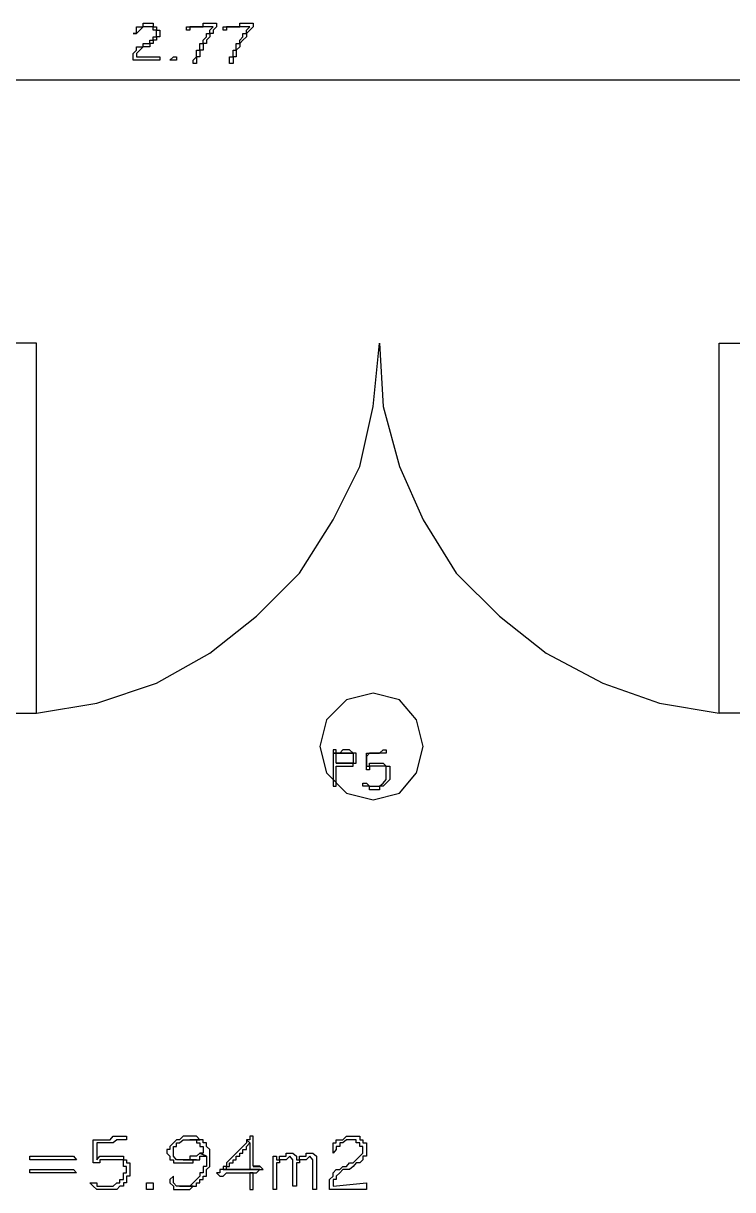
# Model space of a CAD drawing. Header units: millimetres. Extents: x -518.8 to -461.2, y 3.5 to 44.2.
# Drawn here: x -493.014 to -491.658, y 24.171 to 26.4 of the extents above; entities that cross this region are included whole.
import ezdxf

# ---------------------------------------------------------------- set-up
doc = ezdxf.new("R2010")
doc.units = ezdxf.units.MM
doc.header["$MEASUREMENT"] = 0
for name, color, linetype in [('10', 10, 'Continuous'), ('16', 16, 'Continuous'), ('6', 6, 'Continuous'), ('MYSOLIDS', 7, 'Continuous')]:
    doc.layers.add(name, color=color, linetype=linetype)

msp = doc.modelspace()

# ---------------------------------------------------------------- linework, layer by layer
at = {"layer": '10'}
for points in [[(-493.0391, 25.0819), (-492.9887, 25.0819), (-492.9887, 25.7887), (-493.0391, 25.7887), (-493.0391, 25.0819)], [(-491.6324, 25.0819), (-491.6835, 25.0819), (-491.6835, 25.7887), (-491.6324, 25.7887), (-491.6324, 25.0819)]]:
    msp.add_lwpolyline(points, dxfattribs=at)
at = {"layer": '16'}
msp.add_lwpolyline([(-494.1346, 26.2917), (-491.2572, 26.2917)], dxfattribs=at)
at = {"layer": '6'}
for points in [[(-492.9887, 25.0819), (-492.8737, 25.1007), (-492.7594, 25.1391), (-492.6572, 25.1962), (-492.5684, 25.2669), (-492.4857, 25.3496), (-492.4218, 25.4511), (-492.3707, 25.5533), (-492.3451, 25.6676), (-492.3331, 25.7887)], [(-492.3331, 25.7887), (-492.3263, 25.6676), (-492.2948, 25.5533), (-492.2496, 25.4511), (-492.1865, 25.3496), (-492.1038, 25.2669), (-492.0143, 25.1962), (-491.906, 25.1391), (-491.7978, 25.1007), (-491.6835, 25.0819)], [(-492.2496, 25.018), (-492.2624, 25.0691), (-492.2948, 25.1075), (-492.3451, 25.1203), (-492.3963, 25.1075), (-492.4346, 25.0691), (-492.4474, 25.018), (-492.4346, 24.9676), (-492.3963, 24.9293), (-492.3451, 24.9165), (-492.2948, 24.9293), (-492.2624, 24.9676), (-492.2496, 25.018)]]:
    msp.add_lwpolyline(points, dxfattribs=at)
at = {"layer": 'MYSOLIDS'}
for points in [[(-492.7978, 26.336), (-492.7527, 26.336), (-492.7527, 26.336), (-492.7527, 26.336), (-492.7527, 26.3293), (-492.7527, 26.3293), (-492.7527, 26.3293), (-492.7527, 26.3293), (-492.7594, 26.3293), (-492.7594, 26.3293), (-492.7978, 26.3293), (-492.7978, 26.3293), (-492.7978, 26.3293), (-492.8038, 26.3293), (-492.8038, 26.3293), (-492.8038, 26.3293), (-492.8038, 26.3293), (-492.8038, 26.3293), (-492.8038, 26.3293), (-492.8038, 26.336), (-492.8038, 26.336), (-492.8038, 26.3421), (-492.8038, 26.3421), (-492.8038, 26.3421), (-492.7978, 26.3488), (-492.7978, 26.3488), (-492.7978, 26.3548), (-492.791, 26.3548), (-492.791, 26.3548), (-492.791, 26.3548), (-492.785, 26.3548), (-492.785, 26.3616), (-492.7782, 26.3616), (-492.7782, 26.3616), (-492.7722, 26.3616), (-492.7722, 26.3676), (-492.7654, 26.3676), (-492.7654, 26.3676), (-492.7654, 26.3676), (-492.7654, 26.3744), (-492.7594, 26.3744), (-492.7594, 26.3744), (-492.7594, 26.3804), (-492.7594, 26.3804), (-492.7594, 26.3872), (-492.7594, 26.3872), (-492.7654, 26.3872), (-492.7654, 26.3932), (-492.7654, 26.3932), (-492.7722, 26.3932), (-492.7722, 26.3932), (-492.7782, 26.3932), (-492.7782, 26.3932), (-492.785, 26.3932), (-492.785, 26.3932), (-492.785, 26.3932), (-492.791, 26.3872), (-492.791, 26.3872), (-492.791, 26.3872), (-492.791, 26.3872), (-492.7978, 26.3804), (-492.7978, 26.3804), (-492.7978, 26.3804), (-492.7978, 26.3804), (-492.7978, 26.3804), (-492.7978, 26.3804), (-492.8038, 26.3804), (-492.8038, 26.3804), (-492.7978, 26.3804), (-492.7978, 26.3872), (-492.7978, 26.3872), (-492.7978, 26.3932), (-492.7978, 26.3932), (-492.791, 26.3932), (-492.791, 26.3932), (-492.785, 26.3932), (-492.785, 26.4), (-492.785, 26.4), (-492.7782, 26.4), (-492.7782, 26.4), (-492.7782, 26.4), (-492.7722, 26.4), (-492.7654, 26.4), (-492.7654, 26.4), (-492.7654, 26.3932), (-492.7594, 26.3932), (-492.7594, 26.3932), (-492.7594, 26.3932), (-492.7594, 26.3872), (-492.7527, 26.3872), (-492.7527, 26.3804), (-492.7527, 26.3804), (-492.7527, 26.3804), (-492.7527, 26.3744), (-492.7594, 26.3744), (-492.7594, 26.3676), (-492.7594, 26.3676), (-492.7594, 26.3676), (-492.7654, 26.3676), (-492.7654, 26.3616), (-492.7654, 26.3616), (-492.7722, 26.3616), (-492.7722, 26.3548), (-492.7782, 26.3548), (-492.7782, 26.3548), (-492.785, 26.3548), (-492.785, 26.3548), (-492.791, 26.3488), (-492.791, 26.3488), (-492.791, 26.3488), (-492.7978, 26.3421), (-492.7978, 26.3421), (-492.7978, 26.3421), (-492.7978, 26.336), (-492.7978, 26.336), (-492.7978, 26.336), (-492.7978, 26.336), (-492.7978, 26.336)], [(-492.6955, 26.3932), (-492.6955, 26.3932), (-492.6955, 26.3932), (-492.6955, 26.3872), (-492.6955, 26.3872), (-492.6955, 26.3872), (-492.6955, 26.3872), (-492.7023, 26.3872), (-492.7023, 26.3872), (-492.7023, 26.3872), (-492.7023, 26.3872), (-492.7023, 26.3872), (-492.7023, 26.3932), (-492.7023, 26.3932), (-492.7023, 26.3932), (-492.6955, 26.3932), (-492.6955, 26.3932), (-492.6955, 26.3932), (-492.6895, 26.3932), (-492.6827, 26.3932), (-492.6827, 26.3932), (-492.6767, 26.3932), (-492.6767, 26.3932), (-492.6699, 26.3932), (-492.6699, 26.4), (-492.6639, 26.4), (-492.6639, 26.4), (-492.6572, 26.4), (-492.6572, 26.4), (-492.6511, 26.4), (-492.6511, 26.4), (-492.6511, 26.4), (-492.6511, 26.4), (-492.6444, 26.4), (-492.6444, 26.4), (-492.6444, 26.3932), (-492.6444, 26.3932), (-492.6444, 26.3932), (-492.6444, 26.3932), (-492.6511, 26.3872), (-492.6511, 26.3872), (-492.6511, 26.3804), (-492.6572, 26.3804), (-492.6572, 26.3744), (-492.6572, 26.3744), (-492.6639, 26.3676), (-492.6639, 26.3676), (-492.6639, 26.3676), (-492.6639, 26.3616), (-492.6699, 26.3616), (-492.6699, 26.3616), (-492.6699, 26.3548), (-492.6699, 26.3548), (-492.6699, 26.3488), (-492.6767, 26.3488), (-492.6767, 26.3421), (-492.6767, 26.3421), (-492.6767, 26.3421), (-492.6767, 26.336), (-492.6827, 26.336), (-492.6827, 26.3293), (-492.6827, 26.3293), (-492.6827, 26.3293), (-492.6827, 26.3233), (-492.6827, 26.3233), (-492.6895, 26.3233), (-492.6895, 26.3233), (-492.6895, 26.3233), (-492.6895, 26.3233), (-492.6895, 26.3233), (-492.6895, 26.3233), (-492.6895, 26.3293), (-492.6895, 26.3293), (-492.6827, 26.336), (-492.6827, 26.336), (-492.6827, 26.336), (-492.6827, 26.3421), (-492.6827, 26.3421), (-492.6827, 26.3488), (-492.6767, 26.3488), (-492.6767, 26.3548), (-492.6767, 26.3548), (-492.6767, 26.3616), (-492.6699, 26.3616), (-492.6699, 26.3676), (-492.6699, 26.3676), (-492.6699, 26.3676), (-492.6639, 26.3744), (-492.6639, 26.3744), (-492.6639, 26.3804), (-492.6639, 26.3804), (-492.6572, 26.3804), (-492.6572, 26.3872), (-492.6572, 26.3872), (-492.6511, 26.3932), (-492.6511, 26.3932), (-492.6572, 26.3932), (-492.6572, 26.3932), (-492.6572, 26.3932), (-492.6639, 26.3932), (-492.6699, 26.3932), (-492.6699, 26.3932), (-492.6699, 26.3932), (-492.6767, 26.3932), (-492.6767, 26.3932), (-492.6827, 26.3932), (-492.6827, 26.3932), (-492.6895, 26.3932), (-492.6895, 26.3932), (-492.6955, 26.3932), (-492.6955, 26.3932), (-492.6955, 26.3932), (-492.6955, 26.3932), (-492.6955, 26.3932)], [(-492.6256, 26.3932), (-492.6256, 26.3932), (-492.6256, 26.3932), (-492.6256, 26.3872), (-492.6256, 26.3872), (-492.6256, 26.3872), (-492.6256, 26.3872), (-492.6316, 26.3872), (-492.6316, 26.3872), (-492.6316, 26.3872), (-492.6316, 26.3872), (-492.6316, 26.3872), (-492.6316, 26.3932), (-492.6316, 26.3932), (-492.6316, 26.3932), (-492.6316, 26.3932), (-492.6256, 26.3932), (-492.6256, 26.3932), (-492.6196, 26.3932), (-492.6128, 26.3932), (-492.6128, 26.3932), (-492.6068, 26.3932), (-492.6068, 26.3932), (-492.6, 26.3932), (-492.6, 26.4), (-492.594, 26.4), (-492.594, 26.4), (-492.5872, 26.4), (-492.5872, 26.4), (-492.5812, 26.4), (-492.5812, 26.4), (-492.5812, 26.4), (-492.5812, 26.4), (-492.5745, 26.4), (-492.5745, 26.4), (-492.5745, 26.3932), (-492.5745, 26.3932), (-492.5745, 26.3932), (-492.5745, 26.3932), (-492.5812, 26.3872), (-492.5812, 26.3872), (-492.5872, 26.3804), (-492.5872, 26.3804), (-492.5872, 26.3744), (-492.5872, 26.3744), (-492.594, 26.3676), (-492.594, 26.3676), (-492.594, 26.3676), (-492.6, 26.3616), (-492.6, 26.3616), (-492.6, 26.3616), (-492.6, 26.3548), (-492.6, 26.3548), (-492.6068, 26.3488), (-492.6068, 26.3488), (-492.6068, 26.3421), (-492.6068, 26.3421), (-492.6068, 26.3421), (-492.6068, 26.336), (-492.6128, 26.336), (-492.6128, 26.3293), (-492.6128, 26.3293), (-492.6128, 26.3293), (-492.6128, 26.3233), (-492.6128, 26.3233), (-492.6196, 26.3233), (-492.6196, 26.3233), (-492.6196, 26.3233), (-492.6196, 26.3233), (-492.6196, 26.3233), (-492.6196, 26.3233), (-492.6196, 26.3293), (-492.6196, 26.3293), (-492.6196, 26.336), (-492.6128, 26.336), (-492.6128, 26.336), (-492.6128, 26.3421), (-492.6128, 26.3421), (-492.6128, 26.3488), (-492.6068, 26.3488), (-492.6068, 26.3548), (-492.6068, 26.3548), (-492.6068, 26.3616), (-492.6, 26.3616), (-492.6, 26.3676), (-492.6, 26.3676), (-492.6, 26.3676), (-492.594, 26.3744), (-492.594, 26.3744), (-492.594, 26.3804), (-492.594, 26.3804), (-492.5872, 26.3804), (-492.5872, 26.3872), (-492.5872, 26.3872), (-492.5812, 26.3932), (-492.5812, 26.3932), (-492.5872, 26.3932), (-492.5872, 26.3932), (-492.594, 26.3932), (-492.594, 26.3932), (-492.6, 26.3932), (-492.6, 26.3932), (-492.6, 26.3932), (-492.6068, 26.3932), (-492.6068, 26.3932), (-492.6128, 26.3932), (-492.6128, 26.3932), (-492.6196, 26.3932), (-492.6196, 26.3932), (-492.6256, 26.3932), (-492.6256, 26.3932), (-492.6256, 26.3932), (-492.6256, 26.3932), (-492.6256, 26.3932)], [(-492.7271, 26.3293), (-492.7271, 26.3293), (-492.7271, 26.3293), (-492.7339, 26.3293), (-492.7339, 26.3293), (-492.7271, 26.336), (-492.7271, 26.336), (-492.7271, 26.336), (-492.7271, 26.336), (-492.7211, 26.336), (-492.7211, 26.336), (-492.7211, 26.336), (-492.7211, 26.336), (-492.7211, 26.3293), (-492.7211, 26.3293), (-492.7271, 26.3293), (-492.7271, 26.3293), (-492.7271, 26.3293), (-492.7271, 26.3293), (-492.7271, 26.3293)], [(-492.4218, 25.012), (-492.4218, 25.012), (-492.4218, 25.0052), (-492.4218, 25.0052), (-492.4218, 25.0052), (-492.3963, 25.0052), (-492.3963, 25.0052), (-492.3902, 25.0052), (-492.3835, 25.0052), (-492.3835, 25.0052), (-492.3835, 24.9992), (-492.3835, 24.9992), (-492.3835, 24.9992), (-492.3835, 24.9924), (-492.3835, 24.9924), (-492.3835, 24.9924), (-492.3835, 24.9864), (-492.3902, 24.9864), (-492.3902, 24.9864), (-492.3902, 24.9864), (-492.3963, 24.9864), (-492.3963, 24.9864), (-492.403, 24.9864), (-492.403, 24.9864), (-492.409, 24.9864), (-492.409, 24.9864), (-492.4158, 24.9864), (-492.3835, 24.9864), (-492.3835, 24.9864), (-492.3775, 24.9864), (-492.3775, 24.9864), (-492.3775, 24.9924), (-492.3775, 24.9924), (-492.3775, 24.9992), (-492.3775, 24.9992), (-492.3775, 24.9992), (-492.3775, 25.0052), (-492.3775, 25.0052), (-492.3835, 25.0052), (-492.4158, 25.0052), (-492.4158, 25.012), (-492.4218, 25.012), (-492.4218, 25.012)], [(-492.4218, 25.0052), (-492.4218, 25.0052), (-492.4218, 24.9992), (-492.4218, 24.9992), (-492.4218, 24.9992), (-492.4218, 24.9924), (-492.4218, 24.9864), (-492.4218, 24.9864), (-492.4218, 24.9864), (-492.4218, 24.9804), (-492.4218, 24.9804), (-492.4218, 24.9736), (-492.4218, 24.9736), (-492.4218, 24.9676), (-492.4218, 24.9609), (-492.4218, 24.9609), (-492.4218, 24.9548), (-492.4218, 24.9548), (-492.4218, 24.9481), (-492.4218, 24.9481), (-492.4218, 24.9421), (-492.4218, 24.9421), (-492.4218, 24.9421), (-492.4218, 24.9421), (-492.4158, 24.9421), (-492.4158, 24.9421), (-492.4158, 24.9421), (-492.4158, 24.9481), (-492.4158, 24.9481), (-492.4158, 24.9548), (-492.4158, 24.9548), (-492.4158, 24.9609), (-492.4158, 24.9609), (-492.4158, 24.9676), (-492.4158, 24.9676), (-492.4158, 24.9736), (-492.4158, 24.9736), (-492.4158, 24.9736), (-492.4158, 24.9804), (-492.4158, 24.9804), (-492.4158, 24.9804), (-492.409, 24.9804), (-492.403, 24.9804), (-492.403, 24.9804), (-492.3963, 24.9804), (-492.3963, 24.9804), (-492.3902, 24.9804), (-492.3902, 24.9804), (-492.3835, 24.9804), (-492.3835, 24.9864), (-492.4158, 24.9864), (-492.4158, 24.9864), (-492.4158, 24.9864), (-492.4158, 24.9924), (-492.4158, 24.9924), (-492.4158, 24.9992), (-492.4158, 24.9992), (-492.4158, 25.0052), (-492.4158, 25.0052), (-492.409, 25.0052), (-492.409, 25.0052), (-492.403, 25.0052), (-492.403, 25.0052), (-492.403, 25.0052), (-492.3963, 25.0052), (-492.3963, 25.0052), (-492.4218, 25.0052), (-492.4218, 25.0052)], [(-492.3963, 25.012), (-492.3963, 25.012), (-492.403, 25.012), (-492.403, 25.012), (-492.409, 25.0052), (-492.409, 25.0052), (-492.4158, 25.0052), (-492.4158, 25.0052), (-492.3835, 25.0052), (-492.3835, 25.0052), (-492.3902, 25.012), (-492.3902, 25.012), (-492.3963, 25.012), (-492.3963, 25.012)], [(-492.3519, 25.0052), (-492.3579, 24.9992), (-492.3579, 24.9992), (-492.3579, 24.9924), (-492.3579, 24.9924), (-492.3579, 24.9864), (-492.3579, 24.9864), (-492.3579, 24.9804), (-492.3579, 24.9804), (-492.3519, 24.9804), (-492.3519, 24.9864), (-492.3451, 24.9864), (-492.3451, 24.9864), (-492.3451, 24.9864), (-492.3391, 24.9864), (-492.3391, 24.9864), (-492.3331, 24.9864), (-492.3331, 24.9864), (-492.3263, 24.9864), (-492.3263, 24.9864), (-492.3203, 24.9804), (-492.3203, 24.9804), (-492.3203, 24.9804), (-492.3136, 24.9804), (-492.3136, 24.9736), (-492.3136, 24.9736), (-492.3136, 24.9676), (-492.3136, 24.9676), (-492.3136, 24.9676), (-492.3136, 24.9609), (-492.3136, 24.9609), (-492.3136, 24.9548), (-492.3136, 24.9548), (-492.3136, 24.9548), (-492.3203, 24.9481), (-492.3203, 24.9481), (-492.3203, 24.9481), (-492.3263, 24.9421), (-492.3263, 24.9421), (-492.3331, 24.9421), (-492.3331, 24.9421), (-492.3331, 24.9353), (-492.3391, 24.9353), (-492.3391, 24.9353), (-492.3451, 24.9353), (-492.3451, 24.9353), (-492.3519, 24.9353), (-492.3519, 24.9421), (-492.3579, 24.9421), (-492.3579, 24.9421), (-492.3579, 24.9421), (-492.3647, 24.9421), (-492.3647, 24.9481), (-492.3647, 24.9481), (-492.3647, 24.9481), (-492.3579, 24.9481), (-492.3579, 24.9481), (-492.3579, 24.9481), (-492.3579, 24.9481), (-492.3579, 24.9481), (-492.3579, 24.9481), (-492.3579, 24.9481), (-492.3519, 24.9421), (-492.3519, 24.9421), (-492.3519, 24.9421), (-492.3451, 24.9421), (-492.3451, 24.9421), (-492.3391, 24.9421), (-492.3391, 24.9421), (-492.3331, 24.9421), (-492.3331, 24.9421), (-492.3263, 24.9481), (-492.3263, 24.9481), (-492.3263, 24.9481), (-492.3263, 24.9481), (-492.3203, 24.9548), (-492.3203, 24.9548), (-492.3203, 24.9609), (-492.3203, 24.9609), (-492.3203, 24.9676), (-492.3203, 24.9676), (-492.3203, 24.9736), (-492.3203, 24.9736), (-492.3203, 24.9736), (-492.3203, 24.9804), (-492.3263, 24.9804), (-492.3263, 24.9804), (-492.3331, 24.9804), (-492.3331, 24.9804), (-492.3391, 24.9804), (-492.3391, 24.9804), (-492.3451, 24.9804), (-492.3451, 24.9804), (-492.3451, 24.9804), (-492.3519, 24.9804), (-492.3519, 24.9804), (-492.3519, 24.9736), (-492.3579, 24.9736), (-492.3579, 24.9736), (-492.3579, 24.9736), (-492.3579, 24.9736), (-492.3579, 24.9736), (-492.3579, 24.9804), (-492.3579, 24.9804), (-492.3579, 24.9804), (-492.3579, 24.9864), (-492.3579, 24.9864), (-492.3579, 24.9924), (-492.3579, 24.9924), (-492.3579, 24.9992), (-492.3579, 24.9992), (-492.3579, 24.9992), (-492.3579, 24.9992), (-492.3579, 25.0052), (-492.3579, 25.0052), (-492.3579, 25.0052), (-492.3519, 25.0052), (-492.3519, 25.0052), (-492.3519, 25.0052), (-492.3451, 25.0052), (-492.3451, 25.0052), (-492.3391, 25.0052), (-492.3391, 25.0052), (-492.3331, 25.0052), (-492.3331, 25.0052), (-492.3263, 25.012), (-492.3263, 25.012), (-492.3203, 25.012), (-492.3203, 25.012), (-492.3203, 25.012), (-492.3203, 25.012), (-492.3203, 25.012), (-492.3203, 25.0052), (-492.3203, 25.0052), (-492.3203, 25.0052), (-492.3203, 25.0052), (-492.3203, 25.0052), (-492.3203, 25.0052), (-492.3263, 25.0052), (-492.3263, 25.0052), (-492.3331, 25.0052), (-492.3391, 25.0052), (-492.3451, 25.0052), (-492.3451, 25.0052), (-492.3519, 25.0052), (-492.3519, 25.0052), (-492.3519, 25.0052), (-492.3519, 25.0052), (-492.3519, 25.0052), (-492.3519, 25.0052)], [(-492.8737, 24.2609), (-492.8737, 24.2609), (-492.8737, 24.2541), (-492.8737, 24.2541), (-492.8737, 24.2481), (-492.8737, 24.2413), (-492.8737, 24.2353), (-492.8737, 24.2353), (-492.8737, 24.2285), (-492.8677, 24.2353), (-492.8677, 24.2353), (-492.8609, 24.2353), (-492.8609, 24.2353), (-492.8549, 24.2353), (-492.8481, 24.2353), (-492.8481, 24.2353), (-492.8421, 24.2353), (-492.8354, 24.2353), (-492.8354, 24.2353), (-492.8293, 24.2353), (-492.8226, 24.2353), (-492.8226, 24.2285), (-492.8226, 24.2285), (-492.8166, 24.2285), (-492.8166, 24.2225), (-492.8105, 24.2225), (-492.8105, 24.2157), (-492.8105, 24.2097), (-492.8105, 24.2097), (-492.8105, 24.2037), (-492.8105, 24.1969), (-492.8166, 24.1969), (-492.8166, 24.1909), (-492.8166, 24.1909), (-492.8166, 24.1842), (-492.8226, 24.1842), (-492.8226, 24.1782), (-492.8293, 24.1782), (-492.8293, 24.1782), (-492.8354, 24.1714), (-492.8421, 24.1714), (-492.8421, 24.1714), (-492.8481, 24.1714), (-492.8549, 24.1714), (-492.8549, 24.1714), (-492.8609, 24.1714), (-492.8677, 24.1714), (-492.8737, 24.1714), (-492.8737, 24.1714), (-492.8737, 24.1714), (-492.8805, 24.1782), (-492.8805, 24.1782), (-492.8865, 24.1842), (-492.8805, 24.1842), (-492.8805, 24.1842), (-492.8805, 24.1842), (-492.8805, 24.1842), (-492.8805, 24.1842), (-492.8805, 24.1842), (-492.8737, 24.1842), (-492.8737, 24.1842), (-492.8737, 24.1782), (-492.8677, 24.1782), (-492.8677, 24.1782), (-492.8677, 24.1782), (-492.8609, 24.1782), (-492.8549, 24.1782), (-492.8549, 24.1782), (-492.8481, 24.1782), (-492.8421, 24.1782), (-492.8421, 24.1782), (-492.8354, 24.1842), (-492.8293, 24.1842), (-492.8293, 24.1842), (-492.8293, 24.1909), (-492.8226, 24.1909), (-492.8226, 24.1969), (-492.8226, 24.2037), (-492.8166, 24.2037), (-492.8166, 24.2097), (-492.8166, 24.2157), (-492.8226, 24.2157), (-492.8226, 24.2225), (-492.8226, 24.2225), (-492.8226, 24.2285), (-492.8293, 24.2285), (-492.8354, 24.2285), (-492.8354, 24.2285), (-492.8421, 24.2285), (-492.8481, 24.2285), (-492.8481, 24.2285), (-492.8549, 24.2285), (-492.8549, 24.2285), (-492.8609, 24.2285), (-492.8677, 24.2285), (-492.8677, 24.2285), (-492.8677, 24.2225), (-492.8737, 24.2225), (-492.8737, 24.2225), (-492.8737, 24.2225), (-492.8805, 24.2225), (-492.8805, 24.2225), (-492.8805, 24.2285), (-492.8805, 24.2285), (-492.8805, 24.2285), (-492.8805, 24.2353), (-492.8805, 24.2413), (-492.8805, 24.2413), (-492.8805, 24.2481), (-492.8805, 24.2541), (-492.8805, 24.2609), (-492.8805, 24.2609), (-492.8805, 24.2609), (-492.8805, 24.2669), (-492.8737, 24.2669), (-492.8737, 24.2669), (-492.8737, 24.2669), (-492.8677, 24.2669), (-492.8609, 24.2669), (-492.8609, 24.2669), (-492.8549, 24.2669), (-492.8481, 24.2669), (-492.8481, 24.2669), (-492.8421, 24.2736), (-492.8354, 24.2736), (-492.8293, 24.2736), (-492.8293, 24.2736), (-492.8226, 24.2736), (-492.8226, 24.2736), (-492.8226, 24.2736), (-492.8166, 24.2736), (-492.8166, 24.2736), (-492.8166, 24.2669), (-492.8166, 24.2669), (-492.8166, 24.2669), (-492.8166, 24.2669), (-492.8226, 24.2669), (-492.8226, 24.2669), (-492.8293, 24.2669), (-492.8354, 24.2669), (-492.8421, 24.2609), (-492.8481, 24.2609), (-492.8549, 24.2609), (-492.8609, 24.2609), (-492.8677, 24.2609), (-492.8677, 24.2609), (-492.8737, 24.2609), (-492.8737, 24.2609), (-492.8737, 24.2609), (-492.8737, 24.2609)], [(-492.6955, 24.2736), (-492.6955, 24.2736), (-492.7023, 24.2736), (-492.7023, 24.2736), (-492.7083, 24.2736), (-492.7151, 24.2669), (-492.7151, 24.2669), (-492.7211, 24.2669), (-492.7271, 24.2609), (-492.7271, 24.2609), (-492.7271, 24.2609), (-492.7339, 24.2541), (-492.7339, 24.2541), (-492.7339, 24.2481), (-492.7399, 24.2481), (-492.7399, 24.2413), (-492.7399, 24.2413), (-492.7339, 24.2353), (-492.7339, 24.2285), (-492.7339, 24.2285), (-492.7271, 24.2285), (-492.7271, 24.2225), (-492.7211, 24.2225), (-492.7151, 24.2225), (-492.7151, 24.2225), (-492.7083, 24.2225), (-492.7083, 24.2225), (-492.7023, 24.2225), (-492.6955, 24.2225), (-492.6895, 24.2225), (-492.6895, 24.2285), (-492.6895, 24.2285), (-492.6827, 24.2285), (-492.7083, 24.2285), (-492.7151, 24.2285), (-492.7151, 24.2285), (-492.7211, 24.2285), (-492.7271, 24.2353), (-492.7271, 24.2353), (-492.7271, 24.2353), (-492.7271, 24.2413), (-492.7271, 24.2413), (-492.7271, 24.2481), (-492.7271, 24.2541), (-492.7271, 24.2541), (-492.7211, 24.2541), (-492.7211, 24.2609), (-492.7151, 24.2609), (-492.7151, 24.2609), (-492.7083, 24.2669), (-492.7083, 24.2669), (-492.7023, 24.2669), (-492.6955, 24.2669), (-492.6767, 24.2669), (-492.6767, 24.2669), (-492.6827, 24.2736), (-492.6827, 24.2736), (-492.6895, 24.2736), (-492.6955, 24.2736), (-492.6955, 24.2736)], [(-492.5745, 24.2736), (-492.5812, 24.2736), (-492.5812, 24.2669), (-492.5812, 24.2669), (-492.5872, 24.2669), (-492.5812, 24.2609), (-492.5812, 24.2541), (-492.5812, 24.2541), (-492.5812, 24.2481), (-492.5812, 24.2413), (-492.5812, 24.2413), (-492.5812, 24.2353), (-492.5812, 24.2353), (-492.5812, 24.2285), (-492.5812, 24.2225), (-492.5812, 24.2165), (-492.5812, 24.2097), (-492.5812, 24.2097), (-492.5872, 24.2097), (-492.594, 24.2097), (-492.6, 24.2097), (-492.6, 24.2097), (-492.6068, 24.2097), (-492.6068, 24.2097), (-492.6128, 24.2097), (-492.6196, 24.2097), (-492.6196, 24.2097), (-492.6256, 24.2097), (-492.6316, 24.2097), (-492.5617, 24.2097), (-492.5557, 24.2097), (-492.5557, 24.2097), (-492.5617, 24.2165), (-492.5745, 24.2165), (-492.5745, 24.2225), (-492.5745, 24.2225), (-492.5745, 24.2285), (-492.5745, 24.2285), (-492.5745, 24.2353), (-492.5745, 24.2413), (-492.5745, 24.2481), (-492.5745, 24.2481), (-492.5745, 24.2541), (-492.5745, 24.2609), (-492.5745, 24.2669), (-492.5745, 24.2669), (-492.5745, 24.2736), (-492.5745, 24.2736), (-492.5745, 24.2736)], [(-492.4218, 24.1782), (-492.3579, 24.1842), (-492.3579, 24.1782), (-492.3579, 24.1782), (-492.3579, 24.1782), (-492.3579, 24.1782), (-492.3579, 24.1782), (-492.3579, 24.1782), (-492.3579, 24.1714), (-492.3579, 24.1714), (-492.4218, 24.1714), (-492.4218, 24.1714), (-492.4218, 24.1714), (-492.4218, 24.1714), (-492.4218, 24.1714), (-492.4286, 24.1714), (-492.4286, 24.1714), (-492.4286, 24.1782), (-492.4286, 24.1782), (-492.4286, 24.1842), (-492.4286, 24.1842), (-492.4286, 24.1909), (-492.4218, 24.1969), (-492.4218, 24.1969), (-492.4218, 24.1969), (-492.4218, 24.2037), (-492.4158, 24.2097), (-492.409, 24.2097), (-492.409, 24.2097), (-492.409, 24.2097), (-492.403, 24.2157), (-492.403, 24.2157), (-492.3963, 24.2157), (-492.3902, 24.2225), (-492.3835, 24.2225), (-492.3835, 24.2225), (-492.3775, 24.2285), (-492.3775, 24.2285), (-492.3775, 24.2285), (-492.3707, 24.2353), (-492.3707, 24.2353), (-492.3647, 24.2413), (-492.3647, 24.2481), (-492.3647, 24.2481), (-492.3647, 24.2541), (-492.3707, 24.2541), (-492.3707, 24.2609), (-492.3707, 24.2609), (-492.3775, 24.2609), (-492.3775, 24.2669), (-492.3835, 24.2669), (-492.3902, 24.2669), (-492.3902, 24.2669), (-492.3963, 24.2669), (-492.403, 24.2609), (-492.403, 24.2609), (-492.409, 24.2609), (-492.409, 24.2541), (-492.4158, 24.2541), (-492.4158, 24.2541), (-492.4158, 24.2481), (-492.4158, 24.2481), (-492.4218, 24.2413), (-492.4218, 24.2413), (-492.4218, 24.2413), (-492.4218, 24.2413), (-492.4218, 24.2481), (-492.4218, 24.2481), (-492.4218, 24.2541), (-492.4218, 24.2541), (-492.4218, 24.2609), (-492.4158, 24.2609), (-492.4158, 24.2609), (-492.4158, 24.2669), (-492.409, 24.2669), (-492.403, 24.2669), (-492.403, 24.2669), (-492.3963, 24.2736), (-492.3963, 24.2736), (-492.3902, 24.2736), (-492.3902, 24.2736), (-492.3835, 24.2736), (-492.3775, 24.2736), (-492.3707, 24.2736), (-492.3707, 24.2669), (-492.3647, 24.2669), (-492.3647, 24.2669), (-492.3647, 24.2609), (-492.3579, 24.2609), (-492.3579, 24.2541), (-492.3579, 24.2481), (-492.3579, 24.2481), (-492.3579, 24.2413), (-492.3579, 24.2413), (-492.3579, 24.2353), (-492.3647, 24.2353), (-492.3647, 24.2285), (-492.3647, 24.2285), (-492.3707, 24.2225), (-492.3707, 24.2225), (-492.3775, 24.2225), (-492.3835, 24.2157), (-492.3835, 24.2157), (-492.3902, 24.2097), (-492.3963, 24.2097), (-492.3963, 24.2097), (-492.403, 24.2097), (-492.409, 24.2037), (-492.409, 24.2037), (-492.4158, 24.1969), (-492.4158, 24.1969), (-492.4158, 24.1909), (-492.4218, 24.1909), (-492.4218, 24.1842), (-492.4218, 24.1782), (-492.4218, 24.1782), (-492.4218, 24.1782), (-492.4218, 24.1782)], [(-492.6767, 24.2669), (-492.6955, 24.2669), (-492.6955, 24.2669), (-492.6895, 24.2669), (-492.6827, 24.2669), (-492.6827, 24.2609), (-492.6767, 24.2609), (-492.6767, 24.2609), (-492.6767, 24.2541), (-492.6699, 24.2541), (-492.6699, 24.2481), (-492.6699, 24.2413), (-492.6699, 24.2413), (-492.6699, 24.2413), (-492.6767, 24.2413), (-492.6639, 24.2353), (-492.6639, 24.2353), (-492.6639, 24.2285), (-492.6639, 24.2285), (-492.6639, 24.2225), (-492.6639, 24.2157), (-492.6699, 24.2157), (-492.6699, 24.2097), (-492.6699, 24.2037), (-492.6767, 24.2037), (-492.6767, 24.1969), (-492.6767, 24.1969), (-492.6827, 24.1909), (-492.6827, 24.1909), (-492.6895, 24.1842), (-492.6895, 24.1842), (-492.6955, 24.1782), (-492.6955, 24.1782), (-492.7023, 24.1782), (-492.7083, 24.1782), (-492.7151, 24.1782), (-492.6895, 24.1782), (-492.6895, 24.1782), (-492.6827, 24.1782), (-492.6827, 24.1842), (-492.6767, 24.1842), (-492.6767, 24.1909), (-492.6699, 24.1909), (-492.6699, 24.1969), (-492.6639, 24.1969), (-492.6639, 24.2037), (-492.6639, 24.2097), (-492.6639, 24.2097), (-492.6639, 24.2097), (-492.6572, 24.2157), (-492.6572, 24.2225), (-492.6572, 24.2285), (-492.6572, 24.2285), (-492.6572, 24.2353), (-492.6572, 24.2353), (-492.6572, 24.2413), (-492.6572, 24.2481), (-492.6639, 24.2541), (-492.6639, 24.2541), (-492.6639, 24.2609), (-492.6699, 24.2609), (-492.6699, 24.2669), (-492.6767, 24.2669), (-492.6767, 24.2669)], [(-492.5872, 24.2669), (-492.5872, 24.2609), (-492.594, 24.2541), (-492.594, 24.2541), (-492.6, 24.2481), (-492.6, 24.2481), (-492.6068, 24.2413), (-492.6068, 24.2413), (-492.6128, 24.2353), (-492.6128, 24.2353), (-492.6196, 24.2285), (-492.6196, 24.2285), (-492.6256, 24.2225), (-492.6256, 24.2157), (-492.6316, 24.2157), (-492.6316, 24.2097), (-492.6384, 24.2097), (-492.6384, 24.2097), (-492.6384, 24.2037), (-492.6444, 24.2037), (-492.6384, 24.1969), (-492.6384, 24.1969), (-492.6316, 24.1969), (-492.6316, 24.1969), (-492.6316, 24.1969), (-492.6256, 24.2037), (-492.6196, 24.2037), (-492.6128, 24.2037), (-492.6128, 24.2037), (-492.6068, 24.2037), (-492.6, 24.2037), (-492.594, 24.2037), (-492.594, 24.2037), (-492.5872, 24.2037), (-492.5812, 24.2037), (-492.5745, 24.2037), (-492.5745, 24.2037), (-492.5684, 24.2037), (-492.5684, 24.2037), (-492.5617, 24.2097), (-492.6316, 24.2097), (-492.6256, 24.2097), (-492.6256, 24.2157), (-492.6196, 24.2157), (-492.6196, 24.2225), (-492.6128, 24.2225), (-492.6128, 24.2285), (-492.6068, 24.2285), (-492.6068, 24.2353), (-492.6, 24.2353), (-492.6, 24.2413), (-492.594, 24.2413), (-492.594, 24.2481), (-492.5872, 24.2481), (-492.5872, 24.2541), (-492.5872, 24.2541), (-492.5812, 24.2609), (-492.5872, 24.2669), (-492.5872, 24.2669)], [(-492.9181, 24.2285), (-492.9948, 24.2285), (-493.0015, 24.2285), (-493.0015, 24.2285), (-493.0015, 24.2285), (-493.0015, 24.2285), (-493.0015, 24.2353), (-493.0015, 24.2353), (-492.9948, 24.2353), (-492.9948, 24.2353), (-492.9181, 24.2353), (-492.9181, 24.2353), (-492.9181, 24.2353), (-492.9121, 24.2285), (-492.9121, 24.2285), (-492.9181, 24.2285), (-492.9181, 24.2285), (-492.9181, 24.2285), (-492.9181, 24.2285), (-492.9181, 24.2285), (-492.9181, 24.2285), (-492.9181, 24.2285)], [(-492.6767, 24.2413), (-492.6827, 24.2353), (-492.6827, 24.2353), (-492.6895, 24.2353), (-492.6955, 24.2353), (-492.6955, 24.2285), (-492.7023, 24.2285), (-492.7083, 24.2285), (-492.7083, 24.2285), (-492.6827, 24.2285), (-492.6767, 24.2285), (-492.6767, 24.2353), (-492.6699, 24.2353), (-492.6639, 24.2353), (-492.6767, 24.2413), (-492.6767, 24.2413)], [(-492.4918, 24.2285), (-492.4857, 24.2285), (-492.4857, 24.2353), (-492.479, 24.2353), (-492.473, 24.2353), (-492.473, 24.2413), (-492.4662, 24.2413), (-492.4602, 24.2413), (-492.4602, 24.2413), (-492.4534, 24.2353), (-492.4534, 24.2353), (-492.4534, 24.2285), (-492.4534, 24.2225), (-492.4534, 24.2225), (-492.4534, 24.2157), (-492.4534, 24.2097), (-492.4534, 24.2037), (-492.4534, 24.2037), (-492.4534, 24.1969), (-492.4534, 24.1909), (-492.4534, 24.1842), (-492.4534, 24.1842), (-492.4534, 24.1842), (-492.4534, 24.1782), (-492.4534, 24.1782), (-492.4534, 24.1714), (-492.4534, 24.1714), (-492.4534, 24.1714), (-492.4534, 24.1714), (-492.4602, 24.1714), (-492.4602, 24.1714), (-492.4602, 24.1782), (-492.4602, 24.1782), (-492.4602, 24.1842), (-492.4602, 24.1909), (-492.4602, 24.1969), (-492.4602, 24.1969), (-492.4602, 24.2037), (-492.4602, 24.2037), (-492.4602, 24.2097), (-492.4602, 24.2157), (-492.4602, 24.2225), (-492.4602, 24.2225), (-492.4602, 24.2285), (-492.4602, 24.2285), (-492.4662, 24.2353), (-492.4662, 24.2353), (-492.4662, 24.2353), (-492.473, 24.2285), (-492.479, 24.2285), (-492.479, 24.2285), (-492.4857, 24.2285), (-492.4857, 24.2225), (-492.4918, 24.2225), (-492.4918, 24.1782), (-492.4918, 24.1782), (-492.4918, 24.1782), (-492.4985, 24.1782), (-492.4985, 24.1782), (-492.4985, 24.1782), (-492.4985, 24.1782), (-492.4985, 24.1782), (-492.4985, 24.1782), (-492.4985, 24.2225), (-492.4985, 24.2225), (-492.4985, 24.2285), (-492.4985, 24.2285), (-492.5045, 24.2353), (-492.5045, 24.2353), (-492.5045, 24.2353), (-492.5113, 24.2285), (-492.5173, 24.2285), (-492.5173, 24.2285), (-492.5241, 24.2285), (-492.5241, 24.2225), (-492.5301, 24.2225), (-492.5301, 24.1782), (-492.5301, 24.1714), (-492.5301, 24.1714), (-492.5301, 24.1714), (-492.5301, 24.1714), (-492.5361, 24.1714), (-492.5361, 24.1714), (-492.5361, 24.1782), (-492.5361, 24.1782), (-492.5361, 24.2157), (-492.5361, 24.2157), (-492.5361, 24.2157), (-492.5361, 24.2157), (-492.5361, 24.2157), (-492.5361, 24.2157), (-492.5361, 24.2157), (-492.5361, 24.2225), (-492.5361, 24.2225), (-492.5361, 24.2225), (-492.5361, 24.2225), (-492.5361, 24.2225), (-492.5361, 24.2225), (-492.5361, 24.2353), (-492.5361, 24.2353), (-492.5361, 24.2353), (-492.5301, 24.2353), (-492.5301, 24.2353), (-492.5301, 24.2353), (-492.5301, 24.2353), (-492.5301, 24.2353), (-492.5301, 24.2353), (-492.5301, 24.2285), (-492.5241, 24.2285), (-492.5241, 24.2353), (-492.5173, 24.2353), (-492.5113, 24.2353), (-492.5113, 24.2413), (-492.5045, 24.2413), (-492.4985, 24.2413), (-492.4985, 24.2413), (-492.4918, 24.2353), (-492.4918, 24.2353), (-492.4918, 24.2285), (-492.4918, 24.2285), (-492.4918, 24.2285), (-492.4918, 24.2285), (-492.4918, 24.2285)], [(-492.9181, 24.2037), (-492.9948, 24.2037), (-493.0015, 24.2037), (-493.0015, 24.2037), (-493.0015, 24.2037), (-493.0015, 24.2037), (-493.0015, 24.2097), (-493.0015, 24.2097), (-492.9948, 24.2097), (-492.9948, 24.2097), (-492.9181, 24.2097), (-492.9181, 24.2097), (-492.9181, 24.2097), (-492.9121, 24.2037), (-492.9121, 24.2037), (-492.9181, 24.2037), (-492.9181, 24.2037), (-492.9181, 24.2037), (-492.9181, 24.2037), (-492.9181, 24.2037), (-492.9181, 24.2037), (-492.9181, 24.2037)], [(-492.5745, 24.2037), (-492.5812, 24.2037), (-492.5812, 24.2037), (-492.5812, 24.1969), (-492.5812, 24.1969), (-492.5812, 24.1842), (-492.5812, 24.1782), (-492.5812, 24.1714), (-492.5812, 24.1714), (-492.5812, 24.1714), (-492.5812, 24.1714), (-492.5745, 24.1714), (-492.5745, 24.1714), (-492.5745, 24.1782), (-492.5745, 24.1782), (-492.5745, 24.1842), (-492.5745, 24.1842), (-492.5745, 24.1909), (-492.5745, 24.1969), (-492.5745, 24.2037), (-492.5745, 24.2037), (-492.5745, 24.2037)], [(-492.5617, 24.2157), (-492.5617, 24.2157), (-492.5684, 24.2157), (-492.5745, 24.2157), (-492.5745, 24.2157), (-492.5617, 24.2157), (-492.5617, 24.2157), (-492.5617, 24.2157), (-492.5617, 24.2157)], [(-492.7722, 24.1714), (-492.7782, 24.1714), (-492.7782, 24.1714), (-492.7782, 24.1782), (-492.7782, 24.1782), (-492.7782, 24.1842), (-492.7782, 24.1842), (-492.7722, 24.1842), (-492.7722, 24.1842), (-492.7654, 24.1842), (-492.7654, 24.1842), (-492.7654, 24.1782), (-492.7654, 24.1782), (-492.7654, 24.1782), (-492.7654, 24.1714), (-492.7722, 24.1714), (-492.7722, 24.1714), (-492.7722, 24.1714), (-492.7722, 24.1714), (-492.7722, 24.1714)], [(-492.7271, 24.1969), (-492.7339, 24.1909), (-492.7339, 24.1909), (-492.7339, 24.1842), (-492.7339, 24.1842), (-492.7271, 24.1782), (-492.7271, 24.1782), (-492.7271, 24.1714), (-492.7211, 24.1714), (-492.7151, 24.1714), (-492.7151, 24.1714), (-492.7151, 24.1714), (-492.7083, 24.1714), (-492.7023, 24.1714), (-492.6955, 24.1714), (-492.6955, 24.1714), (-492.6895, 24.1782), (-492.7151, 24.1782), (-492.7151, 24.1782), (-492.7151, 24.1782), (-492.7211, 24.1782), (-492.7211, 24.1782), (-492.7271, 24.1842), (-492.7271, 24.1842), (-492.7271, 24.1909), (-492.7271, 24.1909), (-492.7271, 24.1969), (-492.7271, 24.1969)]]:
    msp.add_lwpolyline(points, dxfattribs=at)

doc.saveas('drawing.dxf')
